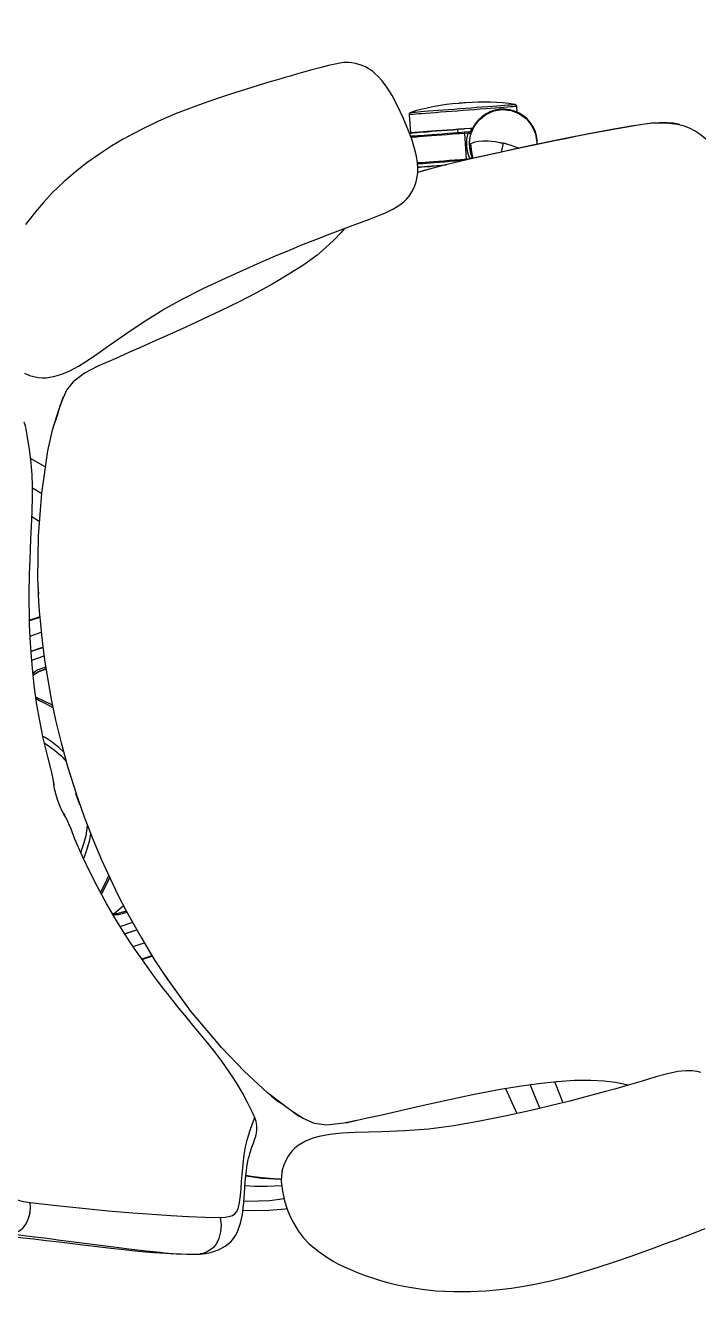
# Model space of a CAD drawing. Extents: x -15 to 8521, y -5327 to 1905.
# Drawn here: x 4487 to 4525.2, y 746.1 to 818.9 of the extents above; entities that cross this region are included whole.
import ezdxf

# ---------------------------------------------------------------- set-up
doc = ezdxf.new("R2010")
doc.units = 0
doc.layers.add('AR-MOB', color=2, linetype='Continuous')
doc.layers.add('AR-PAR-ALV', color=5, linetype='Continuous')

# ---------------------------------------------------------------- blocks, each defined once
blk = doc.blocks.new('CAD-GIR-TELA')
at = {"color": 1, "linetype": 'Continuous'}
for p, q in [((0.01881, 0.20926), (0.01954, 0.20924)), ((-0.09086, 0.19667), (-0.09086, 0.19005)), ((-0.07766, 0.20012), (-0.07766, 0.1926)), ((-0.06959, 0.20102), (-0.06697, 0.19456)), ((-0.00512, 0.19998), (0.00158, 0.20021)), ((0.08124, 0.20011), (0.08124, 0.19271)), ((0.09444, 0.19667), (0.09444, 0.19006)), ((0.15439, 0.17139), (0.1582, 0.17445)), ((0.17361, 0.169), (0.16891, 0.16504)), ((0.18267, 0.15845), (0.18977, 0.1647)), ((-0.25037, 0.00687), (-0.23588, 0.00789)), ((0.30685, -0.10016), (0.29698, -0.0977)), ((0.27281, -0.12318), (0.27237, -0.12495)), ((0.27281, -0.12318), (0.28692, -0.12669)), ((0.29015, -0.12357), (0.28859, -0.12318)), ((0.2802, -0.12743), (0.28031, -0.12808)), ((0.28648, -0.12846), (0.28692, -0.12669)), ((0.28676, -0.13053), (0.28712, -0.13089)), ((0.28683, -0.1306), (0.28831, -0.13097)), ((0.28767, -0.12688), (0.28698, -0.12965)), ((0.26824, -0.16205), (0.26929, -0.15234)), ((0.28896, -0.15869), (0.2921, -0.15947))]:
    blk.add_line(p, q, dxfattribs=at)
at = {"color": 1, "linetype": 'Continuous', "flags": 128}
for points in [[(-0.22356, 0.31324), (-0.22658, 0.30688), (-0.2292, 0.30134), (-0.23146, 0.2966), (-0.23336, 0.29264), (-0.2349, 0.28943), (-0.2375, 0.28404), (-0.24013, 0.2786), (-0.24483, 0.26888), (-0.24938, 0.25943), (-0.25306, 0.25166), (-0.2566, 0.24404), (-0.25998, 0.23657), (-0.26092, 0.23445), (-0.26182, 0.23239), (-0.26268, 0.23037), (-0.26355, 0.22829), (-0.26457, 0.22577), (-0.26571, 0.22279), (-0.2669, 0.21935), (-0.26802, 0.21546)], [(-0.22439, 0.31462), (-0.22522, 0.31285), (-0.22762, 0.30772), (-0.23017, 0.30228), (-0.23316, 0.29593), (-0.23632, 0.28923), (-0.23962, 0.28229), (-0.24275, 0.27568), (-0.24565, 0.26953), (-0.249, 0.26235), (-0.25198, 0.25585), (-0.25462, 0.25), (-0.25693, 0.24476), (-0.25892, 0.24009), (-0.26022, 0.23695), (-0.26137, 0.23402), (-0.26237, 0.2313), (-0.26278, 0.23012)], [(-0.2235, 0.31321), (-0.22371, 0.31278), (-0.22378, 0.31162), (-0.2233, 0.30899), (-0.22234, 0.30632), (-0.22062, 0.30369), (-0.21864, 0.30178), (-0.21608, 0.30003), (-0.21313, 0.29865), (-0.20998, 0.29784)], [(-0.17729, 0.3194), (-0.18268, 0.31735), (-0.18811, 0.31536), (-0.19172, 0.31404), (-0.19526, 0.31263), (-0.1986, 0.31103), (-0.20085, 0.30965), (-0.20281, 0.30813), (-0.20447, 0.30651), (-0.20588, 0.30483), (-0.20814, 0.30136), (-0.20998, 0.29784)], [(-0.20998, 0.29784), (-0.2163, 0.28421), (-0.22239, 0.27069), (-0.22827, 0.25736), (-0.23388, 0.24433), (-0.23808, 0.23421), (-0.24201, 0.22446), (-0.24569, 0.21517), (-0.24908, 0.20643), (-0.25197, 0.19833)], [(-0.26798, 0.2156), (-0.26864, 0.21257), (-0.26897, 0.20978), (-0.26906, 0.20723), (-0.26897, 0.20495), (-0.26826, 0.20067), (-0.26683, 0.19689), (-0.26559, 0.19479), (-0.26416, 0.19294), (-0.26232, 0.19107), (-0.25868, 0.18831), (-0.25428, 0.18578), (-0.25096, 0.18418), (-0.24801, 0.18288), (-0.24552, 0.18183), (-0.24309, 0.18083), (-0.24031, 0.17967), (-0.23724, 0.17838), (-0.23418, 0.17705), (-0.23162, 0.17588), (-0.22954, 0.17485), (-0.22789, 0.17397), (-0.22671, 0.17331), (-0.22586, 0.17281), (-0.22521, 0.17241), (-0.22439, 0.17189), (-0.22343, 0.17126), (-0.22238, 0.17053), (-0.21984, 0.16865), (-0.21739, 0.16671), (-0.21631, 0.16587), (-0.21537, 0.16516), (-0.21456, 0.16459), (-0.21382, 0.16412), (-0.21314, 0.16372), (-0.21261, 0.16344), (-0.21195, 0.16312), (-0.21081, 0.16266), (-0.20913, 0.16215), (-0.20684, 0.16177), (-0.20382, 0.16177)], [(-0.25197, 0.19833), (-0.25603, 0.19911), (-0.25978, 0.20062), (-0.26297, 0.20262), (-0.26534, 0.20489), (-0.26686, 0.20727), (-0.26771, 0.20973), (-0.26809, 0.21222), (-0.26814, 0.21467), (-0.26796, 0.21545)], [(-0.00902, 0.20995), (-0.00818, 0.21019), (-0.00546, 0.21069), (-0.00219, 0.21102), (0.00179, 0.21115)], [(0.00179, 0.21115), (0.00514, 0.21106), (0.00804, 0.21081), (0.01057, 0.21042), (0.0124, 0.20998)], [(0.2074, 0.16177), (0.21042, 0.16177)], [(-0.20367, 0.16184), (-0.20127, 0.1621), (-0.19497, 0.163), (-0.18931, 0.16399), (-0.18419, 0.16506), (-0.17952, 0.16619), (-0.17524, 0.16735), (-0.16759, 0.16973), (-0.16085, 0.17208), (-0.15475, 0.17434), (-0.1492, 0.17645), (-0.14258, 0.17901), (-0.13685, 0.18121), (-0.13205, 0.18304), (-0.1281, 0.18452), (-0.12479, 0.18573), (-0.12216, 0.18668), (-0.12065, 0.18722), (-0.11893, 0.18782), (-0.1166, 0.18864), (-0.11361, 0.18965), (-0.10994, 0.19088), (-0.10551, 0.1923), (-0.10027, 0.19393), (-0.09411, 0.19576), (-0.08772, 0.19755), (-0.08044, 0.19945), (-0.07219, 0.20142), (-0.06289, 0.20339), (-0.05243, 0.20528), (-0.04334, 0.20664), (-0.03344, 0.20783), (-0.02265, 0.20878), (-0.01608, 0.20914)], [(-0.04943, 0.19694), (-0.05056, 0.19798), (-0.05371, 0.20108), (-0.05677, 0.20425), (-0.05704, 0.20445)], [(-0.05618, 0.2046), (-0.05451, 0.20314), (-0.05193, 0.20046), (-0.04833, 0.19705)], [(-0.02243, 0.19938), (-0.02582, 0.20117), (-0.0298, 0.20379), (-0.03355, 0.2067), (-0.03465, 0.20769)], [(-0.01688, 0.19957), (-0.01737, 0.19976), (-0.01913, 0.20053), (-0.02283, 0.20245), (-0.02633, 0.20466), (-0.02923, 0.20678), (-0.03082, 0.20807)], [(-0.01533, 0.20923), (-0.01564, 0.2092), (-0.01608, 0.2092)], [(-0.01536, 0.20922), (-0.01095, 0.20964), (-0.00669, 0.2103)], [(-0.00689, 0.21026), (-0.00712, 0.21023), (-0.00869, 0.21), (-0.00903, 0.20998)], [(0.01027, 0.2103), (0.01453, 0.20964), (0.01895, 0.20922)], [(0.01062, 0.21025), (0.01162, 0.21009), (0.0124, 0.21001)], [(0.01954, 0.20914), (0.02635, 0.20877), (0.03719, 0.20781), (0.04716, 0.20661), (0.0563, 0.20523), (0.06711, 0.20326), (0.0767, 0.2012), (0.08519, 0.19915), (0.09359, 0.19692), (0.1008, 0.19485), (0.10694, 0.19298), (0.11212, 0.19133), (0.11645, 0.1899), (0.11995, 0.18872), (0.12164, 0.18813), (0.12303, 0.18764), (0.12414, 0.18725), (0.12497, 0.18696), (0.12598, 0.1866), (0.12818, 0.1858), (0.13141, 0.18462), (0.13559, 0.18306), (0.14066, 0.18114), (0.14657, 0.17888), (0.1533, 0.1763), (0.16087, 0.17344), (0.16941, 0.17038), (0.17477, 0.16862), (0.1807, 0.16687), (0.18738, 0.16519), (0.19502, 0.16362), (0.20045, 0.16273), (0.20643, 0.16192), (0.20722, 0.16184)], [(0.03434, 0.20806), (0.03288, 0.20684), (0.02874, 0.20388), (0.02478, 0.20155), (0.02332, 0.20081), (0.02187, 0.20015), (0.02061, 0.19963)], [(0.02596, 0.19935), (0.0294, 0.20117), (0.03338, 0.20379), (0.03713, 0.2067), (0.03822, 0.20769)], [(0.05975, 0.2046), (0.05809, 0.20314), (0.05551, 0.20046), (0.05198, 0.19713)], [(0.05307, 0.197), (0.05414, 0.19798), (0.05729, 0.20108), (0.06035, 0.20425), (0.06061, 0.20444)], [(-0.25197, 0.19833), (-0.25274, 0.19545), (-0.2531, 0.19262), (-0.25301, 0.19122), (-0.25262, 0.18982), (-0.2518, 0.18844), (-0.25044, 0.18711), (-0.24735, 0.18518), (-0.24376, 0.18344), (-0.24005, 0.18182), (-0.23639, 0.18028), (-0.23286, 0.1788), (-0.22739, 0.17642), (-0.22259, 0.17415), (-0.21856, 0.17199), (-0.21525, 0.16997), (-0.21253, 0.16813), (-0.2103, 0.1665), (-0.20772, 0.16448), (-0.20592, 0.16301), (-0.2047, 0.16209), (-0.20389, 0.16177), (-0.20383, 0.16181)], [(0.00196, 0.2001), (-0.01248, 0.19985), (-0.02598, 0.19919), (-0.03853, 0.1982), (-0.05011, 0.19697), (-0.06072, 0.19555), (-0.07037, 0.19403), (-0.07908, 0.19246), (-0.08803, 0.19067), (-0.09572, 0.18897), (-0.10216, 0.18743), (-0.10735, 0.1861), (-0.11131, 0.18504), (-0.11404, 0.18427)], [(-0.0825, 0.19892), (-0.08252, 0.19355), (-0.08252, 0.19177)], [(-0.08239, 0.19894), (-0.0824, 0.1975), (-0.08241, 0.19179)], [(-0.07139, 0.19385), (-0.07138, 0.19611), (-0.07117, 0.19896), (-0.0703, 0.20171), (-0.07021, 0.20184)], [(-0.06902, 0.20209), (-0.06956, 0.20127), (-0.07033, 0.19857), (-0.07044, 0.19438), (-0.07045, 0.19401)], [(-0.06897, 0.2021), (-0.06951, 0.20127), (-0.07026, 0.19867), (-0.07034, 0.19596), (-0.07034, 0.19403)], [(0.11763, 0.18427), (0.11719, 0.18439), (0.11656, 0.18457), (0.11469, 0.18509), (0.11202, 0.18582), (0.10854, 0.18673), (0.10424, 0.1878), (0.09913, 0.18901), (0.0932, 0.19033), (0.08643, 0.19173), (0.07767, 0.19338), (0.06779, 0.19503), (0.05681, 0.19658), (0.04469, 0.19795), (0.03145, 0.19906), (0.01708, 0.19981), (0.00162, 0.2001)], [(0.07256, 0.20209), (0.07309, 0.20127), (0.07383, 0.19867), (0.07391, 0.19596), (0.07392, 0.19401)], [(0.07261, 0.20208), (0.07314, 0.20127), (0.07391, 0.19857), (0.07402, 0.19438), (0.07402, 0.19399)], [(0.07496, 0.19383), (0.07496, 0.19611), (0.07475, 0.19896), (0.07388, 0.20171), (0.0738, 0.20182)], [(0.08597, 0.19894), (0.08598, 0.1975), (0.08599, 0.19181)], [(0.08608, 0.19892), (0.0861, 0.19355), (0.0861, 0.19179)], [(-0.09952, 0.18806), (-0.09952, 0.19219), (-0.09952, 0.19415)], [(-0.09918, 0.18814), (-0.09918, 0.18827), (-0.0992, 0.19425)], [(0.10276, 0.18815), (0.10276, 0.18827), (0.10278, 0.19425)], [(0.1031, 0.18807), (0.1031, 0.19219), (0.1031, 0.19415)], [(-0.25199, 0.18468), (-0.25434, 0.17836), (-0.25676, 0.17053), (-0.25885, 0.16183), (-0.25903, 0.16072)], [(-0.24718, 0.18253), (-0.24791, 0.18077), (-0.25159, 0.16854), (-0.25313, 0.1605)], [(-0.20622, 0.14164), (-0.19349, 0.1506), (-0.17755, 0.15929), (-0.16104, 0.16704), (-0.13562, 0.17737), (-0.11345, 0.18426)], [(-0.1109, 0.18505), (-0.11672, 0.18345), (-0.12844, 0.1798), (-0.133, 0.17818)], [(0.12183, 0.18298), (0.1203, 0.18345), (0.11547, 0.18478)], [(0.22727, 0.11258), (0.22602, 0.12043), (0.22334, 0.12815), (0.21997, 0.1332), (0.21554, 0.13737), (0.2107, 0.14108), (0.20102, 0.14806), (0.19076, 0.15427), (0.16917, 0.16502), (0.14688, 0.17446), (0.12386, 0.18243), (0.11742, 0.18415)], [(-0.24589, 0.1595), (-0.24585, 0.15967), (-0.24372, 0.16742), (-0.24133, 0.17429), (-0.23928, 0.17924)], [(-0.24244, 0.15862), (-0.24234, 0.15895), (-0.23836, 0.16891), (-0.23425, 0.17708)], [(-0.24225, 0.15856), (-0.24092, 0.16227), (-0.23816, 0.1687), (-0.23542, 0.17424), (-0.23393, 0.17694)], [(-0.25992, -0.08614), (-0.25868, -0.08423), (-0.25794, -0.08284), (-0.25753, -0.08194), (-0.25697, -0.08051), (-0.25625, -0.07824), (-0.2557, -0.07595), (-0.25531, -0.07383), (-0.25465, -0.06799), (-0.25426, -0.06116), (-0.25399, -0.05304), (-0.25373, -0.04471), (-0.25344, -0.03753), (-0.25314, -0.03145), (-0.25286, -0.02639), (-0.2524, -0.01905), (-0.2518, -0.0105), (-0.25103, -0.00071), (-0.25007, 0.01032), (-0.24847, 0.02616), (-0.24662, 0.04151), (-0.2444, 0.05623), (-0.24167, 0.07024), (-0.23836, 0.08348), (-0.23475, 0.09601), (-0.23256, 0.10332), (-0.23039, 0.11056), (-0.22837, 0.11775), (-0.22685, 0.12454), (-0.22601, 0.13056), (-0.22586, 0.13427), (-0.22616, 0.1388), (-0.2272, 0.14353), (-0.22804, 0.1457), (-0.22918, 0.14788), (-0.23115, 0.15074), (-0.23326, 0.15306), (-0.23517, 0.15473), (-0.23746, 0.15635), (-0.2403, 0.15784), (-0.24354, 0.15903), (-0.24891, 0.16011), (-0.25458, 0.16064), (-0.2594, 0.16073), (-0.26352, 0.16047), (-0.26796, 0.15984), (-0.27306, 0.15865), (-0.27748, 0.15715), (-0.28192, 0.15507), (-0.28737, 0.1517), (-0.2918, 0.14844), (-0.29561, 0.14528), (-0.29778, 0.14326), (-0.30033, 0.14067), (-0.30325, 0.13747), (-0.30634, 0.13389), (-0.30896, 0.13067), (-0.31193, 0.12673), (-0.31437, 0.12325), (-0.31709, 0.11917), (-0.32008, 0.11437), (-0.32326, 0.10882), (-0.32654, 0.10248), (-0.32975, 0.09545), (-0.33352, 0.08585), (-0.33649, 0.07684), (-0.3388, 0.0685), (-0.34057, 0.06092), (-0.34192, 0.05414), (-0.34307, 0.04727), (-0.34406, 0.03996), (-0.34489, 0.03201), (-0.34554, 0.02343), (-0.34599, 0.01419), (-0.34622, 0.00448), (-0.34625, -0.00578), (-0.34614, -0.01527), (-0.34595, -0.02359), (-0.34577, -0.02972), (-0.3456, -0.03499), (-0.34544, -0.03943), (-0.34533, -0.04232), (-0.34519, -0.04592), (-0.34501, -0.05027), (-0.34478, -0.05548), (-0.34449, -0.06051)], [(0.30626, -0.09638), (0.31371, -0.09551), (0.32014, -0.09445), (0.32559, -0.09314), (0.32997, -0.09167), (0.33318, -0.09024), (0.33518, -0.08914), (0.33652, -0.0883), (0.33781, -0.08738), (0.33906, -0.08638), (0.3403, -0.08524), (0.34209, -0.08326), (0.34397, -0.08054), (0.34499, -0.07862), (0.34563, -0.07711), (0.34601, -0.07602), (0.34647, -0.07441), (0.34692, -0.07218), (0.34731, -0.06935), (0.3477, -0.06552), (0.34803, -0.06124), (0.34835, -0.05577), (0.34857, -0.05088), (0.34874, -0.04674), (0.34889, -0.04303), (0.349, -0.04001), (0.34909, -0.03752), (0.34919, -0.03482), (0.34929, -0.03183), (0.3495, -0.02484), (0.3497, -0.01665), (0.34983, -0.00726), (0.34982, 0.00306), (0.34961, 0.01294), (0.34903, 0.0249), (0.34811, 0.03577), (0.3469, 0.04556), (0.34594, 0.05165), (0.34476, 0.05804), (0.34319, 0.06522), (0.34114, 0.07316), (0.3385, 0.0818), (0.33576, 0.08947), (0.33243, 0.09752), (0.32865, 0.10542), (0.32491, 0.11226), (0.32138, 0.11807), (0.31818, 0.12292), (0.31628, 0.12565)], [(0.23665, 0.15286), (0.23454, 0.15049), (0.23186, 0.14621), (0.23097, 0.14407), (0.23029, 0.14183), (0.22956, 0.13705), (0.22946, 0.13289), (0.22988, 0.12796), (0.23083, 0.12256), (0.23224, 0.11663), (0.234, 0.11049), (0.23584, 0.10431), (0.23952, 0.092), (0.24309, 0.07919), (0.24593, 0.0671), (0.24829, 0.0544), (0.25026, 0.04113), (0.25192, 0.02735), (0.25302, 0.01687), (0.25401, 0.00641), (0.25481, -0.00316), (0.25547, -0.01172), (0.256, -0.01929), (0.25633, -0.02456), (0.25661, -0.02933), (0.25689, -0.03478), (0.25718, -0.04125), (0.25745, -0.04878), (0.25762, -0.0547), (0.2578, -0.06025), (0.25805, -0.06521), (0.25836, -0.06951), (0.25864, -0.07208), (0.2591, -0.075), (0.25987, -0.07837), (0.26058, -0.08059), (0.26113, -0.08197), (0.26147, -0.08274), (0.26206, -0.08387), (0.26316, -0.08565), (0.26487, -0.08791), (0.26705, -0.09015), (0.26947, -0.09202), (0.27199, -0.09345), (0.27406, -0.09436), (0.27556, -0.0949), (0.27685, -0.09532), (0.2795, -0.09601), (0.28319, -0.09667), (0.2878, -0.09709), (0.2932, -0.09718), (0.29934, -0.09695), (0.30626, -0.09638)], [(-0.19837, 0.14741), (-0.19947, 0.1466), (-0.20084, 0.14556), (-0.20254, 0.1443), (-0.20459, 0.14281), (-0.20901, 0.13961), (-0.21124, 0.13793), (-0.21338, 0.13617)], [(-0.19476, 0.1497), (-0.196, 0.14896), (-0.19973, 0.1464)], [(0.21696, 0.13617), (0.21482, 0.13793), (0.2126, 0.13961), (0.20817, 0.14281), (0.20612, 0.1443), (0.20442, 0.14556), (0.20305, 0.1466), (0.20196, 0.14741)], [(-0.22416, 0.10748), (-0.2233, 0.11483), (-0.22139, 0.12454), (-0.21826, 0.13079), (-0.21358, 0.13587), (-0.20871, 0.13983)], [(-0.22359, 0.11356), (-0.22412, 0.108), (-0.22468, 0.10142), (-0.22551, 0.09376), (-0.22638, 0.08478), (-0.22723, 0.07563), (-0.22806, 0.06714), (-0.22949, 0.0539), (-0.23106, 0.03969), (-0.23313, 0.02467), (-0.2348, 0.01403), (-0.23676, 0.00325), (-0.23897, -0.00706), (-0.24147, -0.01674), (-0.24433, -0.02561), (-0.24699, -0.03235), (-0.24989, -0.03847), (-0.25298, -0.04397), (-0.25374, -0.04516)], [(0.25732, -0.04512), (0.25562, -0.04239), (0.25288, -0.0373), (0.2503, -0.0317), (0.24791, -0.02561), (0.24506, -0.01674), (0.24255, -0.00706), (0.24034, 0.00325), (0.23838, 0.01403), (0.23671, 0.02467), (0.2351, 0.03621), (0.23378, 0.0473), (0.23264, 0.05783), (0.23157, 0.06785), (0.23057, 0.07819), (0.2299, 0.08545), (0.22922, 0.09255), (0.22854, 0.09883), (0.228, 0.10436), (0.22759, 0.10928), (0.22717, 0.11356)], [(-0.23348, 0.02175), (-0.23353, 0.02175), (-0.24907, 0.02024)], [(-0.23868, -0.00582), (-0.24733, -0.0062), (-0.25148, -0.00637)], [(0.25311, -0.24378), (0.25632, -0.23764), (0.25895, -0.22913), (0.2611, -0.2175), (0.26287, -0.20554), (0.26448, -0.19337), (0.26614, -0.17986), (0.26735, -0.16951), (0.2682, -0.16239), (0.269, -0.15542), (0.26978, -0.14829), (0.2708, -0.13851), (0.27177, -0.12879), (0.27265, -0.11904), (0.27345, -0.1092), (0.2741, -0.09933), (0.27427, -0.09443)], [(0.27411, -0.09888), (0.2743, -0.09522), (0.27431, -0.09445)], [(0.27241, -0.1216), (0.27285, -0.11981), (0.27364, -0.11667), (0.2744, -0.1136), (0.27513, -0.11065), (0.27583, -0.10784), (0.27648, -0.10523), (0.27708, -0.10282), (0.27762, -0.10066), (0.27809, -0.09878), (0.27848, -0.09719), (0.2788, -0.09591), (0.27886, -0.09569)], [(0.2796, -0.0959), (0.2794, -0.09671), (0.27899, -0.09834), (0.27851, -0.10027), (0.27796, -0.10249), (0.27735, -0.10495), (0.27668, -0.10764), (0.27596, -0.11051), (0.27521, -0.11354), (0.27443, -0.11669), (0.27362, -0.11992), (0.27281, -0.12318)], [(0.27726, -0.09542), (0.27717, -0.09579), (0.27681, -0.09725), (0.27637, -0.09901), (0.27586, -0.10106), (0.27528, -0.10338), (0.27465, -0.10592), (0.27397, -0.10867), (0.27334, -0.1112)], [(0.27352, -0.10888), (0.27393, -0.10723), (0.27459, -0.10457), (0.2752, -0.10212), (0.27575, -0.09991), (0.27623, -0.09797), (0.27664, -0.09631), (0.27689, -0.0953)], [(0.28692, -0.12669), (0.28774, -0.12343), (0.28854, -0.1202), (0.28932, -0.11705), (0.29007, -0.11402), (0.29079, -0.11115), (0.29146, -0.10846), (0.29207, -0.106), (0.29262, -0.10378), (0.2931, -0.10185), (0.29351, -0.10021), (0.29383, -0.0989), (0.29408, -0.09793), (0.29423, -0.09731), (0.2943, -0.09704)], [(0.29486, -0.09798), (0.2948, -0.09824), (0.29464, -0.09885), (0.29441, -0.09979), (0.29409, -0.10107), (0.2937, -0.10266), (0.29323, -0.10455), (0.29269, -0.1067), (0.29209, -0.10911), (0.29144, -0.11173), (0.29074, -0.11453), (0.29001, -0.11748), (0.28925, -0.12055), (0.28846, -0.1237), (0.28767, -0.12688)], [(0.28923, -0.12727), (0.29003, -0.12405), (0.29083, -0.12086), (0.2916, -0.11776), (0.29234, -0.11477), (0.29305, -0.11193), (0.29371, -0.10928), (0.29431, -0.10685), (0.29485, -0.10466), (0.29533, -0.10275), (0.29573, -0.10114), (0.29605, -0.09984), (0.29629, -0.09888), (0.29645, -0.09826), (0.29651, -0.098), (0.29652, -0.09798)], [(0.29698, -0.0977), (0.29697, -0.09775), (0.29689, -0.09809), (0.29671, -0.09878), (0.29646, -0.09981), (0.29612, -0.10116), (0.29571, -0.10281), (0.29523, -0.10476), (0.29468, -0.10697), (0.29407, -0.10941), (0.29341, -0.11207), (0.2927, -0.11491), (0.29196, -0.11789), (0.29119, -0.12099), (0.29041, -0.12415), (0.28961, -0.12736)], [(0.30783, -0.10144), (0.3078, -0.10154), (0.30769, -0.10197), (0.3075, -0.10275), (0.30723, -0.10385), (0.30687, -0.10528), (0.30644, -0.10701), (0.30594, -0.10902), (0.30538, -0.11128), (0.30476, -0.11378), (0.30409, -0.11647), (0.30338, -0.11933), (0.30263, -0.12231), (0.30187, -0.1254), (0.30109, -0.12854), (0.3003, -0.1317), (0.29952, -0.13484), (0.29875, -0.13792), (0.29801, -0.14091), (0.2973, -0.14377), (0.29663, -0.14646), (0.29601, -0.14895), (0.29545, -0.15122), (0.29495, -0.15323), (0.29452, -0.15496), (0.29416, -0.15638), (0.29389, -0.15749), (0.29369, -0.15827), (0.29359, -0.1587), (0.29356, -0.1588)], [(0.29486, -0.09798), (0.29488, -0.09783), (0.29487, -0.09768), (0.29484, -0.09753), (0.29477, -0.0974), (0.29468, -0.09727), (0.29457, -0.09717), (0.29449, -0.09712)], [(0.29947, -0.12981), (0.30027, -0.12661), (0.30106, -0.12344), (0.30183, -0.12034), (0.30257, -0.11736), (0.30328, -0.11452), (0.30394, -0.11187), (0.30455, -0.10942), (0.3051, -0.10721), (0.30558, -0.10527), (0.30599, -0.10361), (0.30633, -0.10226), (0.30658, -0.10124), (0.30675, -0.10055), (0.30684, -0.1002), (0.30685, -0.10016)], [(0.24068, -0.25535), (0.2442, -0.25316), (0.2469, -0.25109), (0.2492, -0.24888), (0.25147, -0.24608), (0.25371, -0.24255), (0.2558, -0.23831), (0.25759, -0.23349), (0.25899, -0.2282), (0.26013, -0.22243), (0.26118, -0.21618), (0.26221, -0.20943), (0.26324, -0.20204), (0.26433, -0.19365), (0.26518, -0.18685), (0.26601, -0.18002), (0.26676, -0.17365), (0.26741, -0.16819), (0.26796, -0.16363), (0.2687, -0.15741), (0.2695, -0.15044), (0.2703, -0.14307), (0.27138, -0.13257), (0.27237, -0.12207)], [(0.2802, -0.12743), (0.28257, -0.12831), (0.28481, -0.12949), (0.28863, -0.13267), (0.29153, -0.13672), (0.29329, -0.14137), (0.29375, -0.14632), (0.29293, -0.15123), (0.29089, -0.15576), (0.28771, -0.15959), (0.28366, -0.16248), (0.27901, -0.16424), (0.27406, -0.16471), (0.26915, -0.16389), (0.26809, -0.16341)], [(0.2719, -0.1268), (0.27552, -0.12712), (0.28031, -0.12808)], [(0.27371, -0.12643), (0.27295, -0.12648), (0.27276, -0.1265), (0.27266, -0.1265), (0.27261, -0.12651), (0.2726, -0.12651), (0.2726, -0.12651), (0.27259, -0.12651), (0.27259, -0.12651), (0.27259, -0.12651), (0.27259, -0.12651), (0.27259, -0.12651), (0.27247, -0.12652), (0.27213, -0.12654)], [(0.27255, -0.12649), (0.27254, -0.12646), (0.27253, -0.12637), (0.27252, -0.12623), (0.27249, -0.12604), (0.27247, -0.12581), (0.27244, -0.12554), (0.27241, -0.12525), (0.27237, -0.12495)], [(0.2728, -0.12649), (0.27363, -0.12643), (0.27448, -0.12642), (0.27532, -0.12646), (0.27615, -0.12654), (0.27699, -0.12666), (0.2802, -0.12743)], [(0.28031, -0.12808), (0.28042, -0.12924), (0.28043, -0.13083), (0.2802, -0.13298), (0.27971, -0.13512), (0.2793, -0.13647), (0.27873, -0.138), (0.27797, -0.13975), (0.27703, -0.14166), (0.27577, -0.14393), (0.27559, -0.14422), (0.27541, -0.14452), (0.27524, -0.14481), (0.27506, -0.1451), (0.27489, -0.14539), (0.27471, -0.14567)], [(0.28561, -0.12974), (0.28563, -0.12971), (0.28568, -0.12964), (0.28576, -0.12952), (0.28587, -0.12936), (0.286, -0.12917), (0.28615, -0.12895), (0.28631, -0.12871), (0.28648, -0.12846)], [(0.28648, -0.12846), (0.28674, -0.129), (0.28688, -0.12936), (0.28694, -0.12953), (0.28697, -0.12962), (0.28698, -0.12965)], [(0.28698, -0.12965), (0.28698, -0.12965), (0.28696, -0.12976), (0.28683, -0.13025), (0.28676, -0.13053)], [(0.28767, -0.12688), (0.28766, -0.12688), (0.28762, -0.12687), (0.28755, -0.12685), (0.28745, -0.12683), (0.28734, -0.1268), (0.28721, -0.12676), (0.28707, -0.12673), (0.28692, -0.12669)], [(0.28961, -0.12736), (0.28881, -0.13057), (0.28843, -0.13209)], [(0.2921, -0.15947), (0.29211, -0.15943), (0.2922, -0.15908), (0.29237, -0.15839), (0.29262, -0.15737), (0.29296, -0.15602), (0.29337, -0.15436), (0.29385, -0.15242), (0.2944, -0.15021), (0.29501, -0.14776), (0.29567, -0.14511), (0.29638, -0.14227), (0.29712, -0.13928), (0.29789, -0.13619), (0.29868, -0.13302), (0.29947, -0.12981)], [(0.30312, -0.13282), (0.30316, -0.13267), (0.30326, -0.13224), (0.30342, -0.1316), (0.30361, -0.13084), (0.3038, -0.13009), (0.30396, -0.12944), (0.30406, -0.12902), (0.3041, -0.12887)], [(0.27471, -0.14567), (0.27184, -0.14388), (0.2703, -0.14292)], [(0.26921, -0.15305), (0.26959, -0.15265), (0.27083, -0.1512), (0.27213, -0.14951), (0.27361, -0.14738), (0.2738, -0.14709), (0.27399, -0.1468), (0.27418, -0.14652), (0.27436, -0.14623), (0.27454, -0.14595), (0.27471, -0.14567)], [(0.25333, -0.24396), (0.25503, -0.24078), (0.25651, -0.23719), (0.25778, -0.23326), (0.25839, -0.23092)]]:
    blk.add_lwpolyline(points, dxfattribs=at)
at = {"color": 1, "linetype": 'Continuous'}
for centre, radius, start, end in [((0.29689, -0.09808), 0.000386, 76.0339, 166.0339), ((0.1804, -0.0981), 0.12747, 346.0339, 358.49911), ((0.30654, -0.10141), 0.00129, 358.49911, 76.0339), ((0.27471, -0.14567), 0.0193, 256.0339, 94.44615), ((0.27471, -0.14567), 0.02085, 55.62208, 96.44573), ((0.17941, -0.10206), 0.12747, 333.5687, 346.0339), ((0.29241, -0.15822), 0.00129, 256.0339, 333.5687), ((0.27471, -0.14567), 0.0193, 249.67288, 256.0339)]:
    blk.add_arc(centre, radius, start, end, dxfattribs=at)
blk = doc.blocks.new('EST-2')
at = {"layer": 'AR-MOB', "color": 1, "rotation": 39.46025301690675}
blk.add_blockref('CAD-GIR-TELA', (0.30194, 1.09571), dxfattribs=at)

msp = doc.modelspace()

# ---------------------------------------------------------------- linework, layer by layer
at = {"layer": 'AR-PAR-ALV'}
for radius, start in [(9215, 47.9559554), (9200, 48.049596)]:
    msp.add_arc((1510.03, -7309.6), radius, start, 90, dxfattribs=at)

# ---------------------------------------------------------------- block references
at = {"layer": 'AR-MOB', "xscale": 100, "yscale": 100, "zscale": 100, "rotation": 68.91344176888789}
msp.add_blockref('EST-2', (4600.254, 714.007), dxfattribs=at)

doc.saveas('drawing.dxf')
